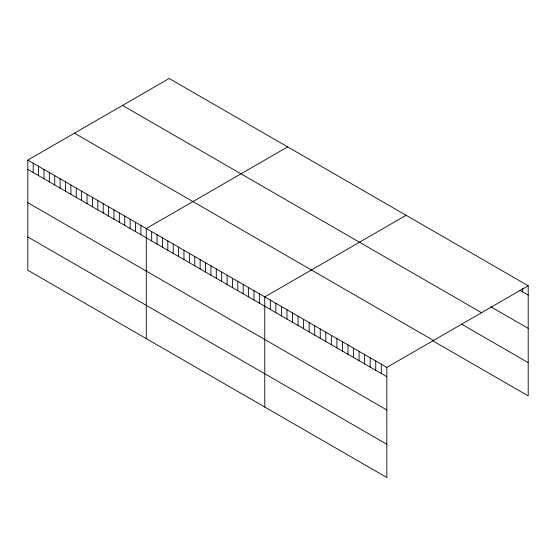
<?xml version="1.0" encoding="UTF-8"?>
<svg xmlns="http://www.w3.org/2000/svg" width="556" height="556" viewBox="0 0 556 556"><rect width="100%" height="100%" fill="white"/><g stroke="black" fill="none" stroke-linecap="round" stroke-linejoin="round"><path stroke-width="0.83" d="M27.8 160.107L386.83 367.391L386.837 477.514L27.8 270.223L27.8 160.107L169.163 78.486L528.2 285.777L528.2 395.893L432.485 340.633M287.647 146.895L146.284 228.509L146.284 338.632M406.13 215.297L264.76 296.911L264.76 407.034M386.83 367.391L528.2 285.777M519.874 290.288L528.2 295.097M490.746 306.738L528.2 328.36M122.515 105.425L481.552 312.708M461.619 324.19L528.2 362.63M74.448 133.169L433.485 340.46M27.8 169.427L386.83 376.711M27.8 202.69L386.837 409.974M27.8 236.96L386.837 444.251M522.654 288.501L522.654 291.893M381.284 364.187L381.284 373.507M375.738 360.983L375.738 370.303M370.185 357.779L370.185 367.099M364.639 354.575L364.639 363.895M359.093 351.371L359.093 360.691M353.54 348.167L353.54 357.494M347.993 344.97L347.993 354.29M342.447 341.766L342.447 351.086M336.894 338.562L336.894 347.882M331.348 335.358L331.348 344.678M325.795 332.154L325.795 341.474M320.249 328.95L320.249 338.27M314.703 325.746L314.703 335.066M309.15 322.543L309.15 331.862M303.604 319.339L303.604 328.659M298.058 316.135L298.058 325.455M292.505 312.931L292.505 322.251M286.959 309.727L286.959 319.047M281.405 306.523L281.405 315.843M275.859 303.319L275.859 312.639M270.313 300.115L270.313 309.435M259.374 293.804L259.374 303.124M253.988 290.698L253.988 300.018M248.608 287.584L248.608 296.904M243.222 284.477L243.222 293.797M237.836 281.371L237.836 290.691M232.45 278.257L232.45 287.577M227.063 275.15L227.063 284.47M221.677 272.037L221.677 281.357M216.291 268.93L216.291 278.25M210.905 265.824L210.905 275.144M205.518 262.71L205.518 272.03M200.139 259.603L200.139 268.923M194.753 256.497L194.753 265.817M189.367 253.383L189.367 262.703M183.98 250.276L183.98 259.596M178.594 247.163L178.594 256.483M173.208 244.056L173.208 253.376M167.822 240.95L167.822 250.269M162.435 237.836L162.435 247.156M157.049 234.729L157.049 244.049M151.67 231.616L151.67 240.943M140.897 225.402L140.897 234.722M135.511 222.289L135.511 231.609M130.125 219.182L130.125 228.502M124.739 216.075L124.739 225.395M119.352 212.962L119.352 222.282M113.966 209.855L113.966 219.175M108.58 206.742L108.58 216.069M103.194 203.635L103.194 212.955M97.814 200.528L97.814 209.848M92.428 197.415L92.428 206.735M87.042 194.308L87.042 203.628M81.656 191.201L81.656 200.521M76.269 188.088L76.269 197.408M70.883 184.981L70.883 194.301M65.497 181.868L65.497 191.188M60.111 178.761L60.111 188.081M54.724 175.654L54.724 184.974M49.345 172.541L49.345 181.861M43.959 169.434L43.959 178.754M38.572 166.327L38.572 175.647M33.186 163.214L33.186 172.534"/></g></svg>
